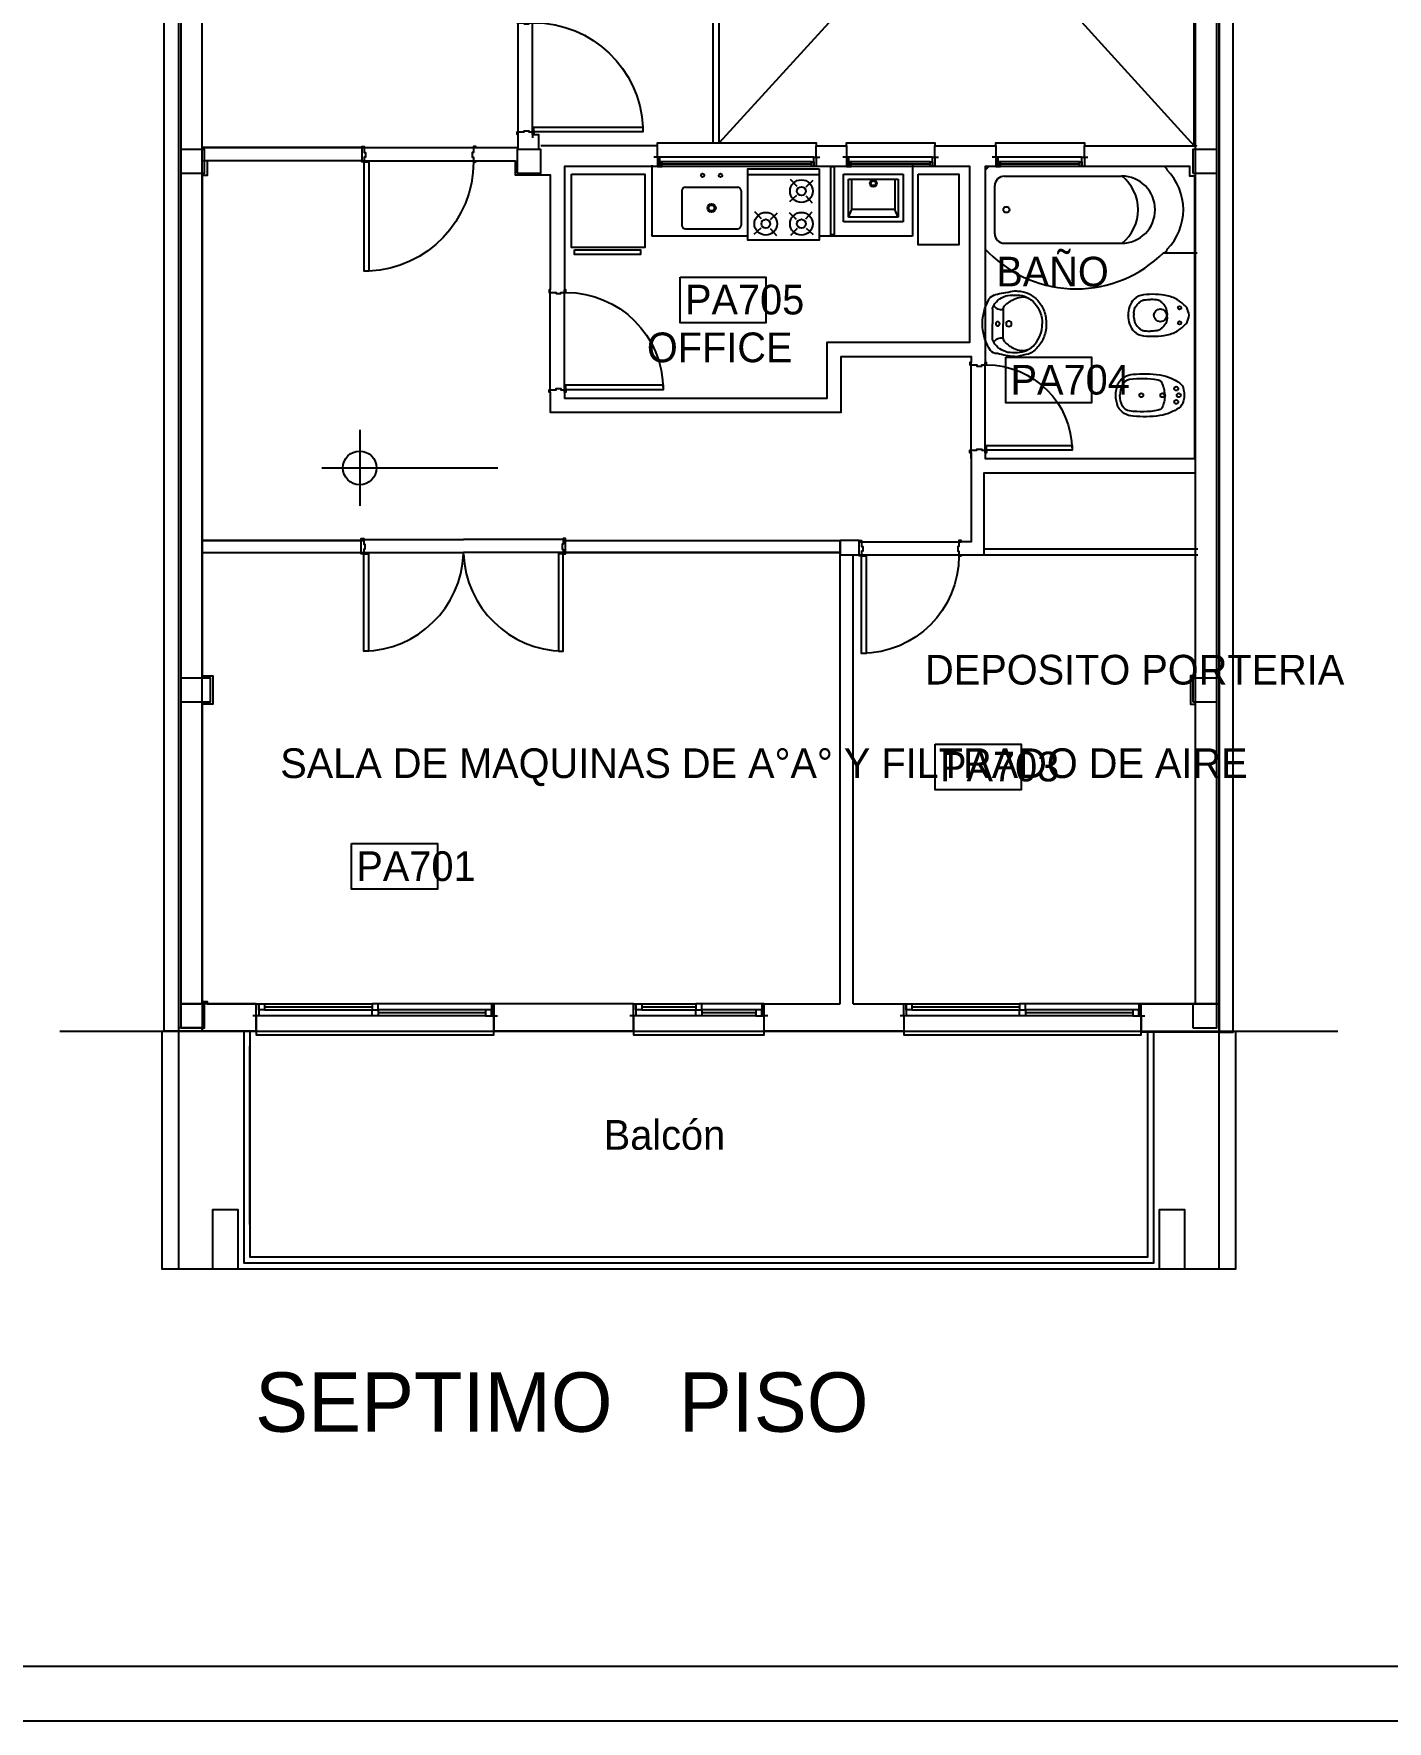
# Model space of a CAD drawing. Header units: millimetres. Extents: x 1473.7 to 1568.7, y 1808.4 to 1881.8.
# Drawn here: x 1510.14 to 1521.54, y 1808.36 to 1822.57 of the extents above; entities that cross this region are included whole.
import ezdxf

# ---------------------------------------------------------------- set-up
doc = ezdxf.new("R2010")
doc.units = ezdxf.units.MM
doc.layers.get('0').update_dxf_attribs({"linetype": 'CONTINUOUS'})
doc.layers.get('Defpoints').update_dxf_attribs({"linetype": 'CONTINUOUS'})
for name, color, linetype in [('0-COTAS-NIVEL', 8, 'CONTINUOUS'), ('0-OBSERVACIONES', 6, 'CONTINUOUS'), ('0-PROYECTO NUEVO', 7, 'CONTINUOUS'), ('0000-TEXTO', 7, 'CONTINUOUS'), ('000000-TEXTO', 7, 'CONTINUOUS'), ('10-CARP-HOJA-PUER', 4, 'CONTINUOUS'), ('10-CARP-MARC', 2, 'CONTINUOUS'), ('10-CARP-SLIA', 14, 'CONTINUOUS'), ('10-M-A-300', 7, 'CONTINUOUS'), ('AR - CARPINTERIA 1', 1, 'CONTINUOUS'), ('AR - EQUIPA FIJO', 9, 'CONTINUOUS'), ('AR - INST. SANITARIA', 2, 'CONTINUOUS'), ('AR - LADRILLO VISTO', 3, 'CONTINUOUS'), ('AR - PROYECCION 2', 1, 'CONTINUOUS'), ('AR - REVESTIMIENTO', 21, 'CONTINUOUS'), ('AR - REVOQUE', 8, 'CONTINUOUS'), ('AR - VISTA 1', 8, 'CONTINUOUS'), ('ES - LINEA OFICIAL', 6, 'CONTINUOUS'), ('ES-COLUMNAS', 5, 'CONTINUOUS'), ('MURO', 7, 'CONTINUOUS'), ('Proyeccion', 1, 'CONTINUOUS'), ('Sanitario_Detalle', 8, 'CONTINUOUS'), ('TEXTO', 7, 'CONTINUOUS')]:
    doc.layers.add(name, color=color, linetype=linetype)

# ---------------------------------------------------------------- blocks, each defined once
blk = doc.blocks.new('Puerta 96.2')
at = {"layer": '10-CARP-HOJA-PUER', "linetype": 'CONTINUOUS'}
blk.add_lwpolyline([(0.02, 0.13), (0.06, 0.13), (0.06, 1.05), (0.02, 1.05), (0.02, 0.13)], dxfattribs=at)
at = {"layer": '10-CARP-MARC', "linetype": 'CONTINUOUS'}
for points in [[(0, 0), (0, -0.01), (0.02, -0.01), (0.02, 0.05), (0.03, 0.05), (0.03, 0.09), (0.02, 0.09), (0.02, 0.13), (0, 0.13), (0, 0.12)], [(0.96, 0), (0.96, -0.01), (0.94, -0.01), (0.94, 0.05), (0.93, 0.05), (0.93, 0.09), (0.94, 0.09), (0.94, 0.13), (0.96, 0.13), (0.96, 0.12)]]:
    blk.add_lwpolyline(points, dxfattribs=at)
at = {"layer": '10-CARP-SLIA', "linetype": 'CONTINUOUS'}
for p, q in [((0, 0.12), (0.96, 0.12)), ((0, 0), (0.96, 0))]:
    blk.add_line(p, q, dxfattribs=at)
blk.add_arc((0.019952, 0.129981), 0.920048, 0.00121, 87.505209, dxfattribs=at)
blk = doc.blocks.new('Puerta 96.4')
at = {"layer": '10-CARP-HOJA-PUER', "linetype": 'CONTINUOUS'}
blk.add_lwpolyline([(0.02, 0.12), (0.06, 0.12), (0.06, 1.04), (0.02, 1.04), (0.02, 0.12)], dxfattribs=at)
at = {"layer": '10-CARP-MARC', "linetype": 'CONTINUOUS'}
for points in [[(0, 0), (0, -0.01), (0.02, -0.01), (0.02, 0.04), (0.03, 0.04), (0.03, 0.08), (0.02, 0.08), (0.02, 0.12), (0, 0.12), (0, 0.11)], [(0.96, 0), (0.96, -0.01), (0.94, -0.01), (0.94, 0.04), (0.93, 0.04), (0.93, 0.08), (0.94, 0.08), (0.94, 0.12), (0.96, 0.12), (0.96, 0.11)]]:
    blk.add_lwpolyline(points, dxfattribs=at)
at = {"layer": '10-CARP-SLIA', "linetype": 'CONTINUOUS'}
for p, q in [((0, 0.11), (0.96, 0.11)), ((0, 0), (0.96, 0))]:
    blk.add_line(p, q, dxfattribs=at)
blk.add_arc((0.019952, 0.119981), 0.920048, 0.00121, 87.505209, dxfattribs=at)
blk = doc.blocks.new('Puerta 86')
at = {"layer": '10-CARP-HOJA-PUER', "linetype": 'CONTINUOUS'}
blk.add_lwpolyline([(0.02, 0.13), (0.06, 0.13), (0.06, 0.95), (0.02, 0.95), (0.02, 0.13)], dxfattribs=at)
at = {"layer": '10-CARP-MARC', "linetype": 'CONTINUOUS'}
for points in [[(0, 0), (0, -0.01), (0.02, -0.01), (0.02, 0.05), (0.03, 0.05), (0.03, 0.09), (0.02, 0.09), (0.02, 0.13), (0, 0.13), (0, 0.12)], [(0.86, 0), (0.86, -0.01), (0.84, -0.01), (0.84, 0.05), (0.83, 0.05), (0.83, 0.09), (0.84, 0.09), (0.84, 0.13), (0.86, 0.13), (0.86, 0.12)]]:
    blk.add_lwpolyline(points, dxfattribs=at)
at = {"layer": '10-CARP-SLIA', "linetype": 'CONTINUOUS'}
for p, q in [((0, 0.12), (0.86, 0.12)), ((0, 0), (0.86, 0))]:
    blk.add_line(p, q, dxfattribs=at)
blk.add_arc((0.02, 0.13), 0.82, 0, 90, dxfattribs=at)
blk = doc.blocks.new('Puerta 86.1')
at = {"layer": '10-CARP-HOJA-PUER', "linetype": 'CONTINUOUS'}
blk.add_lwpolyline([(0.02, 0.12), (0.06, 0.12), (0.06, 0.94), (0.02, 0.94), (0.02, 0.12)], dxfattribs=at)
at = {"layer": '10-CARP-MARC', "linetype": 'CONTINUOUS'}
for points in [[(0, 0), (0, -0.01), (0.02, -0.01), (0.02, 0.04), (0.03, 0.04), (0.03, 0.08), (0.02, 0.08), (0.02, 0.12), (0, 0.12), (0, 0.11)], [(0.86, 0), (0.86, -0.01), (0.84, -0.01), (0.84, 0.04), (0.83, 0.04), (0.83, 0.08), (0.84, 0.08), (0.84, 0.12), (0.86, 0.12), (0.86, 0.11)]]:
    blk.add_lwpolyline(points, dxfattribs=at)
at = {"layer": '10-CARP-SLIA', "linetype": 'CONTINUOUS'}
for p, q in [((0, 0.11), (0.86, 0.11)), ((0, 0), (0.86, 0))]:
    blk.add_line(p, q, dxfattribs=at)
blk.add_arc((0.02, 0.12), 0.82, 0, 90, dxfattribs=at)
blk = doc.blocks.new('Puerta 76.1')
at = {"layer": '10-CARP-HOJA-PUER', "linetype": 'CONTINUOUS'}
blk.add_lwpolyline([(0.02, 0.13), (0.06, 0.13), (0.06, 0.85), (0.02, 0.85), (0.02, 0.13)], dxfattribs=at)
at = {"layer": '10-CARP-MARC', "linetype": 'CONTINUOUS'}
for points in [[(0, 0), (0, -0.01), (0.02, -0.01), (0.02, 0.05), (0.03, 0.05), (0.03, 0.09), (0.02, 0.09), (0.02, 0.13), (0, 0.13), (0, 0.12)], [(0.76, 0), (0.76, -0.01), (0.74, -0.01), (0.74, 0.05), (0.73, 0.05), (0.73, 0.09), (0.74, 0.09), (0.74, 0.13), (0.76, 0.13), (0.76, 0.12)]]:
    blk.add_lwpolyline(points, dxfattribs=at)
at = {"layer": '10-CARP-SLIA', "linetype": 'CONTINUOUS'}
for p, q in [((0, 0.12), (0.76, 0.12)), ((0, 0), (0.76, 0))]:
    blk.add_line(p, q, dxfattribs=at)
blk.add_arc((0.02, 0.13), 0.72, 0, 90, dxfattribs=at)
blk = doc.blocks.new('NIVEL')
at = {"layer": '0-COTAS-NIVEL'}
for p, q in [((0, 0.19519), (0, -0.19519)), ((-0.19519, 0), (0.711572, 0))]:
    blk.add_line(p, q, dxfattribs=at)
blk.add_circle((0, 0), 0.086751, dxfattribs=at)
blk = doc.blocks.new('s_LavMono')
blk.add_lwpolyline([(-0.177466, 0, 0.27095), (0.177466, 0, 0.041198), (0.194898, 0.010194, 0.087147), (0.218258, 0.061123, 0.014423), (0.240622, 0.188455, 0.110985), (0.24, 0.21, 0.102819), (0.22226, 0.288935, 0.093047), (0.169706, 0.358492, 0.087147), (0.093257, 0.403621, 0.087147), (0, 0.42, 0.093047), (-0.093257, 0.403621, 0.102819), (-0.169706, 0.358492, 0.110985), (-0.22226, 0.288935, -0.014423), (-0.24, 0.21, 0.087147), (-0.240622, 0.188455, 0.041198), (-0.218258, 0.061123, 0.27095), (-0.194898, 0.010194), (-0.177466, 0)], format="xyb", close=True)
at = {"layer": 'Sanitario_Detalle'}
for p, q in [((-0.109754, 0.025), (0, 0.025)), ((-0.106065, 0.105), (0, 0.105)), ((0.106065, 0.105), (0, 0.105)), ((0.109754, 0.025), (0, 0.025))]:
    blk.add_line(p, q, dxfattribs=at)
for points in [[(-0.209998, 0.209155, -0.11237), (-0.195145, 0.276099, -0.102819), (-0.14995, 0.335915, -0.093047), (-0.083035, 0.375417, -0.087147), (0, 0.39, -0.087147)], [(0.209998, 0.209155, 0.11237), (0.195145, 0.276099, 0.102819), (0.14995, 0.335915, 0.093047), (0.083035, 0.375417, 0.087147), (0, 0.39, 0.087147)], [(-0.204273, 0.122702, -0.048163), (-0.210622, 0.188455, -0.015067), (-0.209998, 0.209155, -0.015067)], [(-0.205826, 0.245668, -0.000644), (-0.205677, 0.246541, -0.000644)], [(-0.134258, 0.116625, -0.092164), (-0.180769, 0.183914, -0.064814), (-0.196027, 0.234757, -0.064814)], [(0.134258, 0.116625, 0.092164), (0.180769, 0.183914, 0.064814), (0.196027, 0.234757, 0.064814)], [(0.204273, 0.122702, 0.048163), (0.210622, 0.188455, 0.015067), (0.209998, 0.209155, 0.015067)], [(0.205826, 0.245668, 0.000644), (0.205677, 0.246541, 0.000644)]]:
    blk.add_lwpolyline(points, format="xyb", dxfattribs=at)
for centre, radius in [((0, 0.145322), 0.02), ((0, 0.064151), 0.015)]:
    blk.add_circle(centre, radius, dxfattribs=at)
for centre, radius, start, end in [((-0.107207, 0.249282), 0.09, 146.498415, 189.287762), ((0.107207, 0.249282), 0.09, 350.712238, 33.501585), ((-0.05968, 0.165122), 0.150687, 196.350388, 246.340308), ((-0.157063, 0.08655), 0.054233, 291.277313, 19.888798), ((-0.106065, 0.145), 0.04, 225.184262, 270), ((-0.110119, 0.05), 0.025, 246.340332, 270.288391), ((-0.109754, 0.115), 0.09, 269.509254, 270.000036), ((0.157063, 0.08655), 0.054233, 160.111202, 248.722687), ((0.106065, 0.145), 0.04, 270, 314.815738), ((0.109754, 0.115), 0.09, 269.999964, 270.490746), ((0.110119, 0.05), 0.025, 269.711609, 293.659668), ((0.05968, 0.165122), 0.150687, 293.659692, 343.649612)]:
    blk.add_arc(centre, radius, start, end, dxfattribs=at)
blk = doc.blocks.new('EDPLS503')
blk.add_line((0.3, -0.05), (-0.3, -0.05))
at = {"color": 30}
for p, q in [((0.112967, -0.1471), (0.059042, -0.088273)), ((0.1904, -0.150467), (0.249227, -0.096542)), ((0.1096, -0.224533), (0.050773, -0.278458)), ((0.187033, -0.2279), (0.240958, -0.286727)), ((-0.187033, -0.4221), (-0.240958, -0.363273)), ((-0.1096, -0.425467), (-0.050773, -0.371542)), ((0.1096, -0.425467), (0.050773, -0.371542)), ((0.187033, -0.4221), (0.240958, -0.363273)), ((-0.1904, -0.499533), (-0.249227, -0.553458)), ((-0.112967, -0.5029), (-0.059042, -0.561727)), ((0.112967, -0.5029), (0.059042, -0.561727)), ((0.1904, -0.499533), (0.249227, -0.553458))]:
    blk.add_line(p, q, dxfattribs=at)
blk.add_lwpolyline([(0.3, 0), (0.3, -0.6), (-0.3, -0.6), (-0.3, 0), (0.3, 0)])
for centre in [(0.15, -0.1875), (-0.15, -0.4625), (0.15, -0.4625)]:
    blk.add_circle(centre, 0.09567)
for centre in [(0.15, -0.1875), (-0.15, -0.4625), (0.15, -0.4625)]:
    blk.add_circle(centre, 0.037475, dxfattribs=at)
blk = doc.blocks.new('SAPLS521')
for p, q in [((-0.25, 0), (0.25, 0)), ((-0.25, -0.4), (-0.25, 0)), ((0.25, 0), (0.25, -0.4)), ((-0.21, -0.04), (0.21, -0.04)), ((-0.21, -0.36), (-0.21, -0.04)), ((0.21, -0.04), (0.21, -0.36)), ((0.25, -0.4), (-0.25, -0.4)), ((0.21, -0.36), (-0.21, -0.36))]:
    blk.add_line(p, q)
at = {"color": 30}
for p, q in [((-0.180479, -0.295298), (-0.180479, -0.04)), ((0.180479, -0.04), (0.180479, -0.295298)), ((-0.21, -0.36), (-0.180479, -0.295298)), ((0.180479, -0.295298), (-0.180479, -0.295298)), ((0.21, -0.36), (0.180479, -0.295298))]:
    blk.add_line(p, q, dxfattribs=at)
for radius in [0.03, 0.02]:
    blk.add_circle((0, -0.075065), radius, dxfattribs=at)
blk = doc.blocks.new('SAPLS503')
at = {"color": 30}
for p, q in [((-0.16, -0.08), (-1.1475, -0.08)), ((-0.08, -0.16), (-0.08, -0.565)), ((-0.16, -0.645), (-1.1475, -0.645))]:
    blk.add_line(p, q, dxfattribs=at)
blk.add_lwpolyline([(-0.03, 0, 0.414214), (-1.5, 0, 0.414214), (-1.53, -0.03, 0.414214), (-1.53, -0.695, 0.414214), (-1.5, -0.725), (-0.03, -0.725), (0, -0.695), (0, -0.03)], format="xyb", close=True)
blk.add_circle((-0.177425, -0.3625), 0.025, dxfattribs=at)
for centre, radius, start, end in [((-1.1475, -0.3625), 0.2825, 90, 270), ((-0.924153, -0.3625), 0.3625, 128.809114, 231.190886), ((-0.16, -0.16), 0.08, 0, 90), ((-0.16, -0.565), 0.08, 270, 0)]:
    blk.add_arc(centre, radius, start, end, dxfattribs=at)
blk = doc.blocks.new('SAPLS507')
blk.add_lwpolyline([(-0.000097, -0.584957, 0.193023), (0.137125, -0.535068, 0.145572), (0.172026, -0.456371, 0.077711), (0.165046, -0.255113, 0.087544), (0.125492, -0.160935, 0.055228), (0.064997, -0.091269, 0.090627), (0, -0.071917, 0.091051), (-0.065149, -0.091269, 0.055228), (-0.125644, -0.160935, 0.087544), (-0.165198, -0.255113, 0.077711), (-0.172178, -0.456371, 0.145572), (-0.137277, -0.535068, 0.193023), (-0.000055, -0.584957, 61.25604)], format="xyb", close=True)
at = {"color": 30}
for points in [[(-0.014805, -0.256418, 0.028747), (-0.032655, -0.257693, 0.052421), (-0.060747, -0.26542, 0.050041), (-0.075294, -0.272103, 0.040538), (-0.091764, -0.284248, 0.036304), (-0.109049, -0.302641, 0.08346), (-0.124391, -0.325029, 0.024812), (-0.128592, -0.336134, 0.009631), (-0.130098, -0.34641, 0.014344), (-0.132146, -0.373075, 0.009208), (-0.132405, -0.382124, 0.009208), (-0.132146, -0.396224)], [(0.014914, -0.256418, -0.028747), (0.032764, -0.257693, -0.052421), (0.060857, -0.26542, -0.050041), (0.075403, -0.272103, -0.040538), (0.091874, -0.284248, -0.036304), (0.109159, -0.302641, -0.08346), (0.124501, -0.325029, -0.024812), (0.128702, -0.336134, -0.009631), (0.130208, -0.34641, -0.014344), (0.132255, -0.373075, -0.009208), (0.132515, -0.382124, -0.009208), (0.132255, -0.396224)], [(-0.014805, -0.536233, -0.028747), (-0.032655, -0.534957, -0.052421), (-0.060747, -0.52723, -0.050041), (-0.075294, -0.520547, -0.040538), (-0.091764, -0.508402, -0.036304), (-0.109049, -0.49001, -0.08346), (-0.124391, -0.467621, -0.024812), (-0.128592, -0.456517, -0.009631), (-0.130098, -0.446241, -0.014344), (-0.132146, -0.419576, -0.009208), (-0.132405, -0.410526, -0.009208), (-0.132146, -0.396426)], [(0.014914, -0.536233, 0.028747), (0.032764, -0.534957, 0.052421), (0.060857, -0.52723, 0.050041), (0.075403, -0.520547, 0.040538), (0.091874, -0.508402, 0.036304), (0.109159, -0.49001, 0.08346), (0.124501, -0.467621, 0.024812), (0.128702, -0.456517, 0.009631), (0.130208, -0.446241, 0.014344), (0.132255, -0.419576, 0.009208), (0.132515, -0.410526, 0.009208), (0.132255, -0.396426)]]:
    blk.add_lwpolyline(points, format="xyb", dxfattribs=at)
for points in [[(-0.014805, -0.256418), (-0.000002, -0.256418)], [(0.014914, -0.256418), (0.000112, -0.256418)], [(-0.014805, -0.536233), (-0.000002, -0.536233)], [(0.014914, -0.536233), (0.000112, -0.536233)]]:
    blk.add_lwpolyline(points, dxfattribs=at)
for centre, radius in [((-0.063643, -0.151974), 0.014123), ((0.063752, -0.151974), 0.014123), ((0.000076, -0.314386), 0.053465)]:
    blk.add_circle(centre, radius, dxfattribs=at)
blk = doc.blocks.new('SAPLS505')
blk.add_lwpolyline([(-0.09671, -0.627543, -0.262722), (-0.176303, -0.499625, -0.061431), (-0.171317, -0.274325, -0.073837), (-0.143382, -0.178484, -0.02136), (-0.109618, -0.115663, -0.217458), (-0.045608, -0.074899, -0.067695), (0, -0.070767, -0.067639), (0.045487, -0.074899, -0.190009), (0.109497, -0.115663, -0.02136), (0.143261, -0.178484, -0.069685), (0.171196, -0.274325, -0.061431), (0.176183, -0.499625, -0.262722), (0.096589, -0.627543, -0.09682), (-0.00027, -0.645159, -0.096471), (-0.09671, -0.627543)], format="xyb", close=True)
at = {"color": 30}
for points in [[(-0.000512, -0.231221, 0.087783), (-0.108742, -0.258064, 0.148188), (-0.12678, -0.290276, 0.148188)], [(0.000391, -0.231221, -0.087783), (0.108621, -0.258064, -0.148188), (0.12666, -0.290276, -0.148188)], [(-0.12678, -0.290276, 0.084724), (-0.131934, -0.529714, 0.252864), (-0.090704, -0.588768, 0.103412), (-0.000512, -0.61239, 0.103412)], [(0.12666, -0.290276, -0.084724), (0.131814, -0.529714, -0.252864), (0.090583, -0.588768, -0.103412), (0.000391, -0.61239, -0.103412)]]:
    blk.add_lwpolyline(points, format="xyb", dxfattribs=at)
for centre, radius in [((-0.056067, -0.136838), 0.016597), ((-0.00006, -0.11587), 0.016582), ((0.055946, -0.136838), 0.016597), ((-0.00006, -0.253264), 0.017056), ((-0.00006, -0.430928), 0.016582)]:
    blk.add_circle(centre, radius, dxfattribs=at)

msp = doc.modelspace()

# ---------------------------------------------------------------- linework, layer by layer
at = {"color": 252}
for p, q in [((1514.681633, 1812.168838), (1515.181633, 1812.168838)), ((1515.221633, 1812.168838), (1515.721633, 1812.168838)), ((1515.761633, 1812.168838), (1516.261633, 1812.168838))]:
    msp.add_line(p, q, dxfattribs=at)
at = {"color": 2}
msp.add_lwpolyline([(1516.931633, 1817.81731), (1516.931633, 1818.302245)], dxfattribs=at)
for points in [[(1517.091633, 1818.302245), (1516.931633, 1818.302245), (1516.931633, 1818.182245), (1517.091633, 1818.182245)], [(1514.016633, 1814.168838), (1515.191635, 1814.168838), (1515.191635, 1814.398837), (1514.016633, 1814.398837)]]:
    msp.add_lwpolyline(points, close=True, dxfattribs=at)
at = {"linetype": 'CONTINUOUS'}
msp.add_lwpolyline([(1511.581635, 1814.378837), (1511.581635, 1814.398837), (1511.541633, 1814.398837)], dxfattribs=at)
at = {"layer": '0-OBSERVACIONES'}
for points in [[(1519.921635, 1814.398837), (1520.101633, 1814.398837), (1520.101633, 1837.728838), (1519.921635, 1837.728838)], [(1511.381635, 1814.398837), (1511.561633, 1814.398837), (1511.561633, 1825.983771), (1511.381635, 1825.983771)], [(1511.561633, 1821.611385), (1512.904802, 1821.611385), (1512.904802, 1821.501385), (1511.561633, 1821.501385)], [(1512.900792, 1818.302245), (1511.561633, 1818.302245), (1511.561633, 1818.202245), (1512.900792, 1818.202245)], [(1514.620792, 1818.302245), (1516.931633, 1818.302245), (1516.931633, 1818.202245), (1514.620792, 1818.202245)], [(1511.561633, 1814.168837), (1512.016633, 1814.168837), (1512.016633, 1814.398837), (1511.561633, 1814.398837)], [(1519.466636, 1814.398837), (1520.121633, 1814.398837), (1520.121633, 1814.161449), (1519.466636, 1814.161449)], [(1511.361633, 1814.168837), (1511.561633, 1814.168837), (1511.561633, 1814.198837), (1511.361633, 1814.198837)]]:
    msp.add_lwpolyline(points, close=True, dxfattribs=at)
for points in [[(1511.561633, 1818.302245), (1512.920792, 1818.302245)], [(1512.900792, 1818.200443), (1512.900792, 1818.320443)], [(1514.600792, 1818.302245), (1516.931633, 1818.302245)], [(1514.620792, 1818.190443), (1514.620792, 1818.302245)], [(1511.561633, 1818.202245), (1512.920792, 1818.202245)], [(1514.600792, 1818.202245), (1516.931633, 1818.202245)]]:
    msp.add_lwpolyline(points, dxfattribs=at)
at = {"layer": '10-CARP-HOJA-PUER', "linetype": 'CONTINUOUS'}
for points in [[(1514.491633, 1819.552585), (1514.491633, 1819.382585), (1516.941633, 1819.382585), (1516.941633, 1819.852245), (1518.033754, 1819.852245), (1518.033754, 1819.802245)], [(1512.920792, 1818.190443), (1512.960792, 1818.190443), (1512.960792, 1817.370443), (1512.920792, 1817.370443), (1512.920792, 1818.190443)], [(1514.600792, 1818.190443), (1514.560792, 1818.190443), (1514.560792, 1817.370443), (1514.600792, 1817.370443), (1514.600792, 1818.190443)]]:
    msp.add_lwpolyline(points, dxfattribs=at)
at = {"layer": '10-CARP-MARC', "linetype": 'CONTINUOUS'}
for points in [[(1512.900792, 1818.310443), (1512.900792, 1818.320443), (1512.920792, 1818.320443), (1512.920792, 1818.270443), (1512.930792, 1818.270443), (1512.930792, 1818.230443), (1512.920792, 1818.230443), (1512.920792, 1818.190443), (1512.900792, 1818.190443), (1512.900792, 1818.200443)], [(1514.620792, 1818.310443), (1514.620792, 1818.320443), (1514.600792, 1818.320443), (1514.600792, 1818.270443), (1514.590792, 1818.270443), (1514.590792, 1818.230443), (1514.600792, 1818.230443), (1514.600792, 1818.190443), (1514.620792, 1818.190443), (1514.620792, 1818.200443)]]:
    msp.add_lwpolyline(points, dxfattribs=at)
at = {"layer": '10-CARP-SLIA', "linetype": 'CONTINUOUS'}
for p, q in [((1512.900792, 1818.310443), (1513.760792, 1818.310443)), ((1514.620792, 1818.310443), (1513.760792, 1818.310443)), ((1512.900792, 1818.200443), (1513.760792, 1818.200443)), ((1514.620792, 1818.200443), (1513.760792, 1818.200443))]:
    msp.add_line(p, q, dxfattribs=at)
for centre, start, end in [((1512.906226, 1818.225608), 270.97581, 357.643635), ((1514.615357, 1818.225608), 182.356365, 269.02419)]:
    msp.add_arc(centre, 0.855289, start, end, dxfattribs=at)
at = {"layer": 'AR - CARPINTERIA 1', "linetype": 'CONTINUOUS'}
for points in [[(1515.392995, 1821.451385), (1515.412995, 1821.451385), (1515.412995, 1821.531385), (1515.392995, 1821.531385)], [(1515.412995, 1821.451385), (1515.432995, 1821.451385), (1515.432995, 1821.491385), (1515.412995, 1821.491385)], [(1516.709568, 1821.451385), (1516.689568, 1821.451385), (1516.689568, 1821.491385), (1516.709568, 1821.491385)], [(1516.729568, 1821.451385), (1516.709568, 1821.451385), (1516.709568, 1821.531385), (1516.729568, 1821.531385)], [(1516.984519, 1821.451385), (1517.004519, 1821.451385), (1517.004519, 1821.531385), (1516.984519, 1821.531385)], [(1517.004519, 1821.451385), (1517.024519, 1821.451385), (1517.024519, 1821.491385), (1517.004519, 1821.491385)], [(1517.709814, 1821.451385), (1517.689814, 1821.451385), (1517.689814, 1821.491385), (1517.709814, 1821.491385)], [(1517.729814, 1821.451385), (1517.709814, 1821.451385), (1517.709814, 1821.531385), (1517.729814, 1821.531385)], [(1518.242215, 1821.451385), (1518.262215, 1821.451385), (1518.262215, 1821.531385), (1518.242215, 1821.531385)], [(1518.262215, 1821.451385), (1518.282215, 1821.451385), (1518.282215, 1821.491385), (1518.262215, 1821.491385)], [(1518.96751, 1821.451385), (1518.94751, 1821.451385), (1518.94751, 1821.491385), (1518.96751, 1821.491385)], [(1518.98751, 1821.451385), (1518.96751, 1821.451385), (1518.96751, 1821.531385), (1518.98751, 1821.531385)], [(1512.016633, 1814.398837), (1512.036633, 1814.398837), (1512.036633, 1814.298837), (1512.016633, 1814.298837)], [(1512.036633, 1814.398837), (1512.086633, 1814.398837), (1512.086633, 1814.348837), (1512.036633, 1814.348837)], [(1513.041633, 1814.398837), (1512.991633, 1814.398837), (1512.991633, 1814.348837), (1513.041633, 1814.348837)], [(1512.991633, 1814.348837), (1513.041633, 1814.348837), (1513.041633, 1814.298837), (1512.991633, 1814.298837)], [(1513.996633, 1814.348837), (1513.946633, 1814.348837), (1513.946633, 1814.298837), (1513.996633, 1814.298837)], [(1514.016633, 1814.398837), (1513.996633, 1814.398837), (1513.996633, 1814.298837), (1514.016633, 1814.298837)], [(1515.191635, 1814.398837), (1515.211635, 1814.398837), (1515.211635, 1814.298837), (1515.191635, 1814.298837)], [(1515.211635, 1814.398837), (1515.261635, 1814.398837), (1515.261635, 1814.348837), (1515.211635, 1814.348837)], [(1515.766635, 1814.398837), (1515.716635, 1814.398837), (1515.716635, 1814.348837), (1515.766635, 1814.348837)], [(1515.716635, 1814.348837), (1515.766635, 1814.348837), (1515.766635, 1814.298837), (1515.716635, 1814.298837)], [(1516.271635, 1814.348837), (1516.221635, 1814.348837), (1516.221635, 1814.298837), (1516.271635, 1814.298837)], [(1516.291635, 1814.398837), (1516.271635, 1814.398837), (1516.271635, 1814.298837), (1516.291635, 1814.298837)], [(1517.466636, 1814.398837), (1517.486636, 1814.398837), (1517.486636, 1814.298837), (1517.466636, 1814.298837)], [(1517.486636, 1814.398837), (1517.536636, 1814.398837), (1517.536636, 1814.348837), (1517.486636, 1814.348837)], [(1518.491636, 1814.398837), (1518.441636, 1814.398837), (1518.441636, 1814.348837), (1518.491636, 1814.348837)], [(1518.441636, 1814.348837), (1518.491636, 1814.348837), (1518.491636, 1814.298837), (1518.441636, 1814.298837)], [(1519.446636, 1814.348837), (1519.396636, 1814.348837), (1519.396636, 1814.298837), (1519.446636, 1814.298837)], [(1519.466636, 1814.398837), (1519.446636, 1814.398837), (1519.446636, 1814.298837), (1519.466636, 1814.298837)]]:
    msp.add_lwpolyline(points, close=True, dxfattribs=at)
for points in [[(1516.709568, 1821.531385), (1515.412995, 1821.531385)], [(1516.689568, 1821.491385), (1515.432995, 1821.491385)], [(1516.689568, 1821.471385), (1515.432995, 1821.471385)], [(1516.689568, 1821.451385), (1515.432995, 1821.451385)], [(1517.709814, 1821.531385), (1517.004519, 1821.531385)], [(1517.689814, 1821.491385), (1517.024519, 1821.491385)], [(1517.689814, 1821.471385), (1517.024519, 1821.471385)], [(1517.689814, 1821.451385), (1517.024519, 1821.451385)], [(1518.96751, 1821.531385), (1518.262215, 1821.531385)], [(1518.94751, 1821.491385), (1518.282215, 1821.491385)], [(1518.94751, 1821.471385), (1518.282215, 1821.471385)], [(1518.94751, 1821.451385), (1518.282215, 1821.451385)], [(1518.143754, 1818.232245), (1519.941633, 1818.232245)], [(1518.143754, 1818.182245), (1519.941633, 1818.182245)], [(1512.991633, 1814.298837), (1512.036633, 1814.298837)], [(1512.086633, 1814.398837), (1512.991633, 1814.398837)], [(1512.086633, 1814.373837), (1512.991633, 1814.373837)], [(1512.086633, 1814.348837), (1512.991633, 1814.348837)], [(1513.996633, 1814.398837), (1513.041633, 1814.398837)], [(1513.946633, 1814.348837), (1513.041633, 1814.348837)], [(1513.946633, 1814.323837), (1513.041633, 1814.323837)], [(1513.946633, 1814.298837), (1513.041633, 1814.298837)], [(1515.716635, 1814.298837), (1515.211635, 1814.298837)], [(1515.261635, 1814.398837), (1515.716635, 1814.398837)], [(1515.261635, 1814.373837), (1515.716635, 1814.373837)], [(1515.261635, 1814.348837), (1515.716635, 1814.348837)], [(1516.271635, 1814.398837), (1515.766635, 1814.398837)], [(1516.221635, 1814.348837), (1515.766635, 1814.348837)], [(1516.221635, 1814.323837), (1515.766635, 1814.323837)], [(1516.221635, 1814.298837), (1515.766635, 1814.298837)], [(1518.441636, 1814.298837), (1517.486636, 1814.298837)], [(1517.536636, 1814.398837), (1518.441636, 1814.398837)], [(1517.536636, 1814.373837), (1518.441636, 1814.373837)], [(1517.536636, 1814.348837), (1518.441636, 1814.348837)], [(1519.446636, 1814.398837), (1518.491636, 1814.398837)], [(1519.396636, 1814.348837), (1518.491636, 1814.348837)], [(1519.396636, 1814.323837), (1518.491636, 1814.323837)], [(1519.396636, 1814.298837), (1518.491636, 1814.298837)]]:
    msp.add_lwpolyline(points, dxfattribs=at)
at = {"layer": 'AR - EQUIPA FIJO'}
for p, q in [((1515.347206, 1821.463133), (1515.347206, 1820.864545)), ((1517.540961, 1821.467507), (1517.540961, 1820.864545)), ((1515.62918, 1821.278152), (1516.06918, 1821.278152)), ((1515.59918, 1821.248152), (1515.59918, 1820.958152)), ((1516.09918, 1821.248152), (1516.09918, 1820.958152)), ((1516.15575, 1820.864545), (1515.347206, 1820.864545)), ((1515.62918, 1820.928152), (1516.06918, 1820.928152)), ((1517.540961, 1820.864545), (1516.75575, 1820.864545))]:
    msp.add_line(p, q, dxfattribs=at)
for points in [[(1516.853226, 1821.451385), (1516.881304, 1821.451385), (1516.881304, 1820.876454), (1516.853226, 1820.876454)], [(1514.670377, 1821.386996), (1515.288386, 1821.386996), (1515.288386, 1820.769672), (1514.670377, 1820.769672)], [(1517.588775, 1821.386996), (1517.932121, 1821.386996), (1517.932121, 1820.792535), (1517.588775, 1820.792535)], [(1514.694776, 1820.750192), (1515.250875, 1820.750192), (1515.250875, 1820.710826), (1514.694776, 1820.710826)]]:
    msp.add_lwpolyline(points, close=True, dxfattribs=at)
at = {"layer": 'AR - EQUIPA FIJO', "color": 30}
for centre, radius in [((1515.77418, 1821.378253), 0.015), ((1515.92418, 1821.378253), 0.015), ((1515.84918, 1821.103152), 0.035), ((1515.84918, 1821.103152), 0.025)]:
    msp.add_circle(centre, radius, dxfattribs=at)
at = {"layer": 'AR - EQUIPA FIJO'}
for centre, start, end in [((1515.62918, 1821.248152), 90, 180), ((1516.06918, 1821.248152), 0, 90), ((1515.62918, 1820.958152), 180, 270), ((1516.06918, 1820.958152), 270, 0)]:
    msp.add_arc(centre, 0.03, start, end, dxfattribs=at)
at = {"layer": 'AR - INST. SANITARIA', "linetype": 'CONTINUOUS'}
msp.add_lwpolyline([(1519.653754, 1820.726385), (1519.936633, 1820.726385)], dxfattribs=at)
at = {"layer": 'AR - LADRILLO VISTO', "linetype": 'CONTINUOUS'}
for points in [[(1511.591633, 1838.438838), (1511.361633, 1838.438838), (1511.361633, 1814.168838), (1511.361633, 1814.168838), (1511.361633, 1814.168838), (1511.241633, 1814.168838), (1511.241633, 1838.498838), (1511.651633, 1838.498838), (1511.651633, 1838.298838), (1511.591633, 1838.298838), (1511.591633, 1838.438838)], [(1520.121633, 1838.438838), (1520.121633, 1814.161449), (1520.121633, 1814.161449), (1520.121633, 1814.161449), (1520.241633, 1814.161449), (1520.241633, 1838.498838), (1519.781633, 1838.498838), (1519.781633, 1838.318836), (1519.841633, 1838.318836), (1519.841633, 1838.438838), (1520.121633, 1838.438838)]]:
    msp.add_lwpolyline(points, dxfattribs=at)
at = {"layer": 'AR - PROYECCION 2'}
for p, q in [((1511.961633, 1814.04288), (1511.961633, 1812.54288)), ((1511.961633, 1812.54288), (1511.961633, 1814.04288))]:
    msp.add_line(p, q, dxfattribs=at)
at = {"layer": 'AR - REVESTIMIENTO', "linetype": 'CONTINUOUS'}
for points in [[(1514.611633, 1819.552585), (1514.611633, 1819.502585), (1516.821633, 1819.502585), (1516.821633, 1819.972245), (1518.023754, 1819.972245), (1518.023754, 1821.451385), (1517.729814, 1821.451385)], [(1515.392995, 1821.451385), (1514.611633, 1821.451385), (1514.611633, 1820.412585)], [(1518.242215, 1821.451385), (1518.153754, 1821.451385), (1518.153754, 1819.802245)]]:
    msp.add_lwpolyline(points, dxfattribs=at)
at = {"layer": 'AR - REVOQUE', "linetype": 'CONTINUOUS'}
for points in [[(1518.98751, 1821.531385), (1518.98751, 1821.626385), (1519.911633, 1821.626385), (1519.911633, 1825.978771), (1519.871635, 1825.978771), (1519.871635, 1826.033771), (1517.626328, 1826.033771), (1517.626328, 1826.123771)], [(1511.561633, 1821.611385), (1511.561633, 1825.558771), (1514.141635, 1825.558771), (1514.141635, 1825.463771), (1514.221635, 1825.463771), (1514.221635, 1822.683301)], [(1513.864802, 1821.611385), (1514.221635, 1821.611385), (1514.221635, 1821.723301)], [(1514.341635, 1821.723301), (1514.391635, 1821.723301), (1514.391635, 1821.596385)], [(1514.341635, 1821.723301), (1514.341635, 1821.693301)], [(1512.904802, 1821.611385), (1511.561633, 1821.611385)], [(1515.392995, 1821.531385), (1515.392995, 1821.626385), (1514.411635, 1821.626385)], [(1516.729568, 1821.531385), (1516.729568, 1821.626385), (1516.984519, 1821.626385), (1516.984519, 1821.531385)], [(1517.729814, 1821.531385), (1517.729814, 1821.626385), (1518.242215, 1821.626385), (1518.242215, 1821.531385)], [(1512.904802, 1821.501385), (1511.601635, 1821.501385), (1511.601635, 1821.376384), (1511.561633, 1821.376385), (1511.561633, 1817.163837), (1511.651635, 1817.163837), (1511.651635, 1816.923837), (1511.561633, 1816.923837), (1511.561633, 1814.418837), (1511.601635, 1814.418837), (1511.601635, 1814.398837), (1512.016633, 1814.398837)], [(1513.864802, 1821.501385), (1514.196635, 1821.501385), (1514.196635, 1821.381385), (1514.491633, 1821.381385), (1514.491633, 1820.412585)], [(1515.392995, 1821.531385), (1515.362995, 1821.531385)], [(1516.729568, 1821.531385), (1516.759568, 1821.531385)], [(1516.984519, 1821.451385), (1516.729568, 1821.451385)], [(1516.984519, 1821.531385), (1516.954519, 1821.531385)], [(1517.729814, 1821.531385), (1517.759814, 1821.531385)], [(1518.153754, 1819.042245), (1518.153754, 1818.992245), (1519.916633, 1818.992245), (1519.916633, 1821.371385), (1519.876635, 1821.371385), (1519.876635, 1821.451385), (1518.98751, 1821.451385)], [(1518.242215, 1821.531385), (1518.212215, 1821.531385)], [(1518.98751, 1821.531385), (1519.01751, 1821.531385)], [(1518.033754, 1819.042245), (1518.033754, 1818.292245), (1517.951633, 1818.292245)], [(1517.951633, 1818.182245), (1518.143754, 1818.182245), (1518.143754, 1818.872245), (1519.921633, 1818.872245)], [(1519.921633, 1818.872245), (1519.921633, 1817.163838), (1519.881635, 1817.163838), (1519.881635, 1816.923838), (1519.921633, 1816.923838), (1519.921633, 1814.398837)], [(1517.041633, 1814.398837), (1517.041633, 1818.182245), (1517.091633, 1818.182245)], [(1512.016633, 1814.298837), (1512.016633, 1814.168837), (1511.361635, 1814.168837)], [(1512.016633, 1814.298837), (1511.986633, 1814.298837)], [(1515.191635, 1814.298837), (1515.191635, 1814.168837), (1514.016633, 1814.168837), (1514.016633, 1814.298837)], [(1514.016633, 1814.298837), (1514.046633, 1814.298837)], [(1515.191635, 1814.298837), (1515.161635, 1814.298837)], [(1516.291635, 1814.398837), (1516.931633, 1814.398837)], [(1517.466636, 1814.298837), (1517.466636, 1814.168837), (1516.291635, 1814.168837), (1516.291635, 1814.298837)], [(1516.321635, 1814.298837), (1516.291635, 1814.298837)], [(1517.041633, 1814.398837), (1517.466636, 1814.398837)], [(1517.466636, 1814.298837), (1517.436636, 1814.298837)], [(1519.921635, 1814.398837), (1519.466636, 1814.398837)], [(1519.466636, 1814.298837), (1519.466636, 1814.168837), (1520.121635, 1814.168837)], [(1519.466636, 1814.298837), (1519.496636, 1814.298837)]]:
    msp.add_lwpolyline(points, dxfattribs=at)
msp.add_lwpolyline([(1519.931633, 1821.626385), (1519.931635, 1821.626385)], close=True, dxfattribs=at)
at = {"layer": 'AR - VISTA 1', "linetype": 'CONTINUOUS'}
for points in [[(1515.861956, 1821.651385), (1515.861956, 1826.033771)], [(1515.911956, 1821.651385), (1515.911956, 1826.033771)], [(1515.392995, 1821.626385), (1515.392995, 1821.651385), (1516.729568, 1821.651385), (1516.729568, 1821.626385)], [(1516.984519, 1821.626385), (1516.984519, 1821.651385), (1517.729814, 1821.651385), (1517.729814, 1821.626385)], [(1518.242215, 1821.626385), (1518.242215, 1821.651385), (1518.98751, 1821.651385), (1518.98751, 1821.626385)], [(1511.221636, 1814.168838), (1511.221636, 1812.168838), (1511.651636, 1812.168838), (1511.651636, 1812.668838), (1511.861637, 1812.668838), (1511.861637, 1812.668838), (1511.861637, 1812.668838), (1511.861637, 1812.168837), (1519.621632, 1812.168837), (1519.621632, 1812.668838), (1519.621632, 1812.668838), (1519.621632, 1812.668838), (1519.831633, 1812.668838), (1519.831633, 1812.168838), (1520.261633, 1812.168838), (1520.261633, 1814.168838)], [(1511.911637, 1814.168837), (1511.911637, 1812.218837), (1519.571632, 1812.218837), (1519.571632, 1814.168837)], [(1511.961637, 1814.168837), (1511.961637, 1812.268837), (1519.521632, 1812.268837), (1519.521632, 1814.168837)], [(1512.016633, 1814.168837), (1512.016633, 1814.138837), (1514.016633, 1814.138837), (1514.016633, 1814.168837)], [(1515.191635, 1814.168837), (1515.191635, 1814.138837), (1516.291635, 1814.138837), (1516.291635, 1814.168837)], [(1517.466636, 1814.168837), (1517.466636, 1814.138837), (1519.466636, 1814.138837), (1519.466636, 1814.168837)]]:
    msp.add_lwpolyline(points, dxfattribs=at)
at = {"layer": 'Defpoints', "linetype": 'CONTINUOUS'}
msp.add_lwpolyline([(1516.931633, 1814.398837), (1516.931633, 1818.182245)], dxfattribs=at)
at = {"layer": 'ES - LINEA OFICIAL'}
for points in [[(1520.121635, 1812.168837), (1520.121635, 1843.498837), (1511.361635, 1843.498837), (1511.361635, 1812.168837), (1520.121635, 1812.168837)], [(1510.361633, 1814.168838), (1521.121633, 1814.168838)]]:
    msp.add_lwpolyline(points, dxfattribs=at)
at = {"layer": 'ES-COLUMNAS', "linetype": 'CONTINUOUS'}
for points in [[(1511.381635, 1821.396385), (1511.581635, 1821.396385), (1511.581635, 1821.596385), (1511.381635, 1821.596385)], [(1514.211635, 1821.396385), (1514.411635, 1821.396385), (1514.411635, 1821.596385), (1514.211635, 1821.596385)], [(1519.901635, 1821.396385), (1520.101635, 1821.396385), (1520.101635, 1821.596385), (1519.901635, 1821.596385)], [(1511.381635, 1816.943837), (1511.631635, 1816.943837), (1511.631635, 1817.143837), (1511.381635, 1817.143837)], [(1519.901635, 1816.943837), (1520.101635, 1816.943837), (1520.101635, 1817.143837), (1519.901635, 1817.143837)], [(1511.381635, 1814.198837), (1511.581635, 1814.198837), (1511.581635, 1814.398837), (1511.381635, 1814.398837)], [(1519.901635, 1814.198837), (1520.101635, 1814.198837), (1520.101635, 1814.398837), (1519.901635, 1814.398837)]]:
    msp.add_lwpolyline(points, close=True, dxfattribs=at)
at = {"layer": 'MURO'}
msp.add_line((1518.033754, 1818.992245), (1518.033754, 1819.042245), dxfattribs=at)
at = {"layer": 'MURO', "linetype": 'CONTINUOUS'}
for p, q in [((1568.698675, 1808.817745), (1477.593929, 1808.817745)), ((1568.698675, 1808.357745), (1473.676399, 1808.357745))]:
    msp.add_line(p, q, dxfattribs=at)
at = {"layer": 'Proyeccion'}
for p, q in [((1515.911956, 1826.033771), (1519.911633, 1821.626385)), ((1519.911633, 1826.033771), (1515.913138, 1821.651385))]:
    msp.add_line(p, q, dxfattribs=at)
at = {"layer": 'TEXTO'}
for points in [[(1515.585374, 1820.521137), (1516.307522, 1820.521137), (1516.307522, 1820.136729), (1515.585374, 1820.136729)], [(1518.326089, 1819.846243), (1519.048237, 1819.846243), (1519.048237, 1819.461836), (1518.326089, 1819.461836)], [(1517.732336, 1816.588333), (1518.454483, 1816.588333), (1518.454483, 1816.203925), (1517.732336, 1816.203925)], [(1512.818545, 1815.749299), (1513.540693, 1815.749299), (1513.540693, 1815.364891), (1512.818545, 1815.364891)]]:
    msp.add_lwpolyline(points, close=True, dxfattribs=at)

# ---------------------------------------------------------------- block references
at = {"xscale": 1.63529, "yscale": 1.63529}
msp.add_blockref('NIVEL', (1512.887143, 1818.914194), dxfattribs=at)
at = {"layer": '0-PROYECTO NUEVO', "linetype": 'CONTINUOUS', "xscale": -1, "rotation": 270}
for name, p in [('Puerta 86', (1514.491633, 1819.552585)), ('Puerta 76.1', (1518.033754, 1819.042245))]:
    msp.add_blockref(name, p, dxfattribs=at)
at = {"layer": '10-CARP-HOJA-PUER', "linetype": 'CONTINUOUS', "xscale": -1, "rotation": 180}
msp.add_blockref('Puerta 86.1', (1517.091633, 1818.292245), dxfattribs=at)
at = {"layer": '10-M-A-300', "linetype": 'CONTINUOUS', "xscale": -1, "rotation": 270}
msp.add_blockref('Puerta 96.2', (1514.221635, 1821.723301), dxfattribs=at)
at = {"layer": 'AR - EQUIPA FIJO', "linetype": 'CONTINUOUS'}
msp.add_blockref('EDPLS503', (1516.45575, 1821.432726), dxfattribs=at)
at = {"layer": 'AR - EQUIPA FIJO'}
msp.add_blockref('SAPLS521', (1517.211105, 1821.386996), dxfattribs=at)
at = {"layer": 'AR - INST. SANITARIA', "linetype": 'CONTINUOUS'}
for name, p, rotation in [('SAPLS503', (1518.153754, 1820.726385), 180), ('SAPLS507', (1519.940881, 1820.199282), 270), ('SAPLS505', (1519.898091, 1819.526026), 270)]:
    msp.add_blockref(name, p, dxfattribs=dict(at, rotation=rotation))
at = {"layer": 'AR - INST. SANITARIA', "xscale": -1.14843, "yscale": 1.14843, "rotation": 270}
msp.add_blockref('s_LavMono', (1518.184871, 1820.127894), dxfattribs=at)
at = {"layer": 'AR - REVOQUE', "linetype": 'CONTINUOUS', "xscale": -1, "rotation": 180}
msp.add_blockref('Puerta 96.4', (1512.904802, 1821.611385), dxfattribs=at)

# ---------------------------------------------------------------- texts
at = {"layer": '0000-TEXTO', "char_height": 0.25, "attachment_point": 1}
for s, insert, width in [('BAÑO', (1518.245965, 1820.692487), 0.833333), ('OFFICE', (1515.304914, 1820.054333), 1), ('DEPOSITO PORTERIA', (1517.646849, 1817.33962), 3.354167), ('SALA DE MAQUINAS DE A%%DA%%D Y FILTRADO DE AIRE', (1512.218332, 1816.551998), 8.777778), ('Balcón', (1514.941621, 1813.421333), 1)]:
    msp.add_mtext(s, dxfattribs=dict(at, insert=insert, width=width))
at = {"layer": '000000-TEXTO', "color": 7, "linetype": 'CONTINUOUS', "insert": (1512.006605, 1811.296008), "char_height": 0.5, "width": 5.291666, "attachment_point": 1}
msp.add_mtext('SEPTIMO   PISO', dxfattribs=at)
at = {"layer": 'TEXTO'}
for s, p in [('PA705', (1515.625788, 1820.206611)), ('PA704', (1518.366503, 1819.531718)), ('PA703', (1517.77275, 1816.273807)), ('PA701', (1512.85896, 1815.434773))]:
    msp.add_text(s, height=0.25, dxfattribs=at).set_placement(p)

doc.saveas('drawing.dxf')
